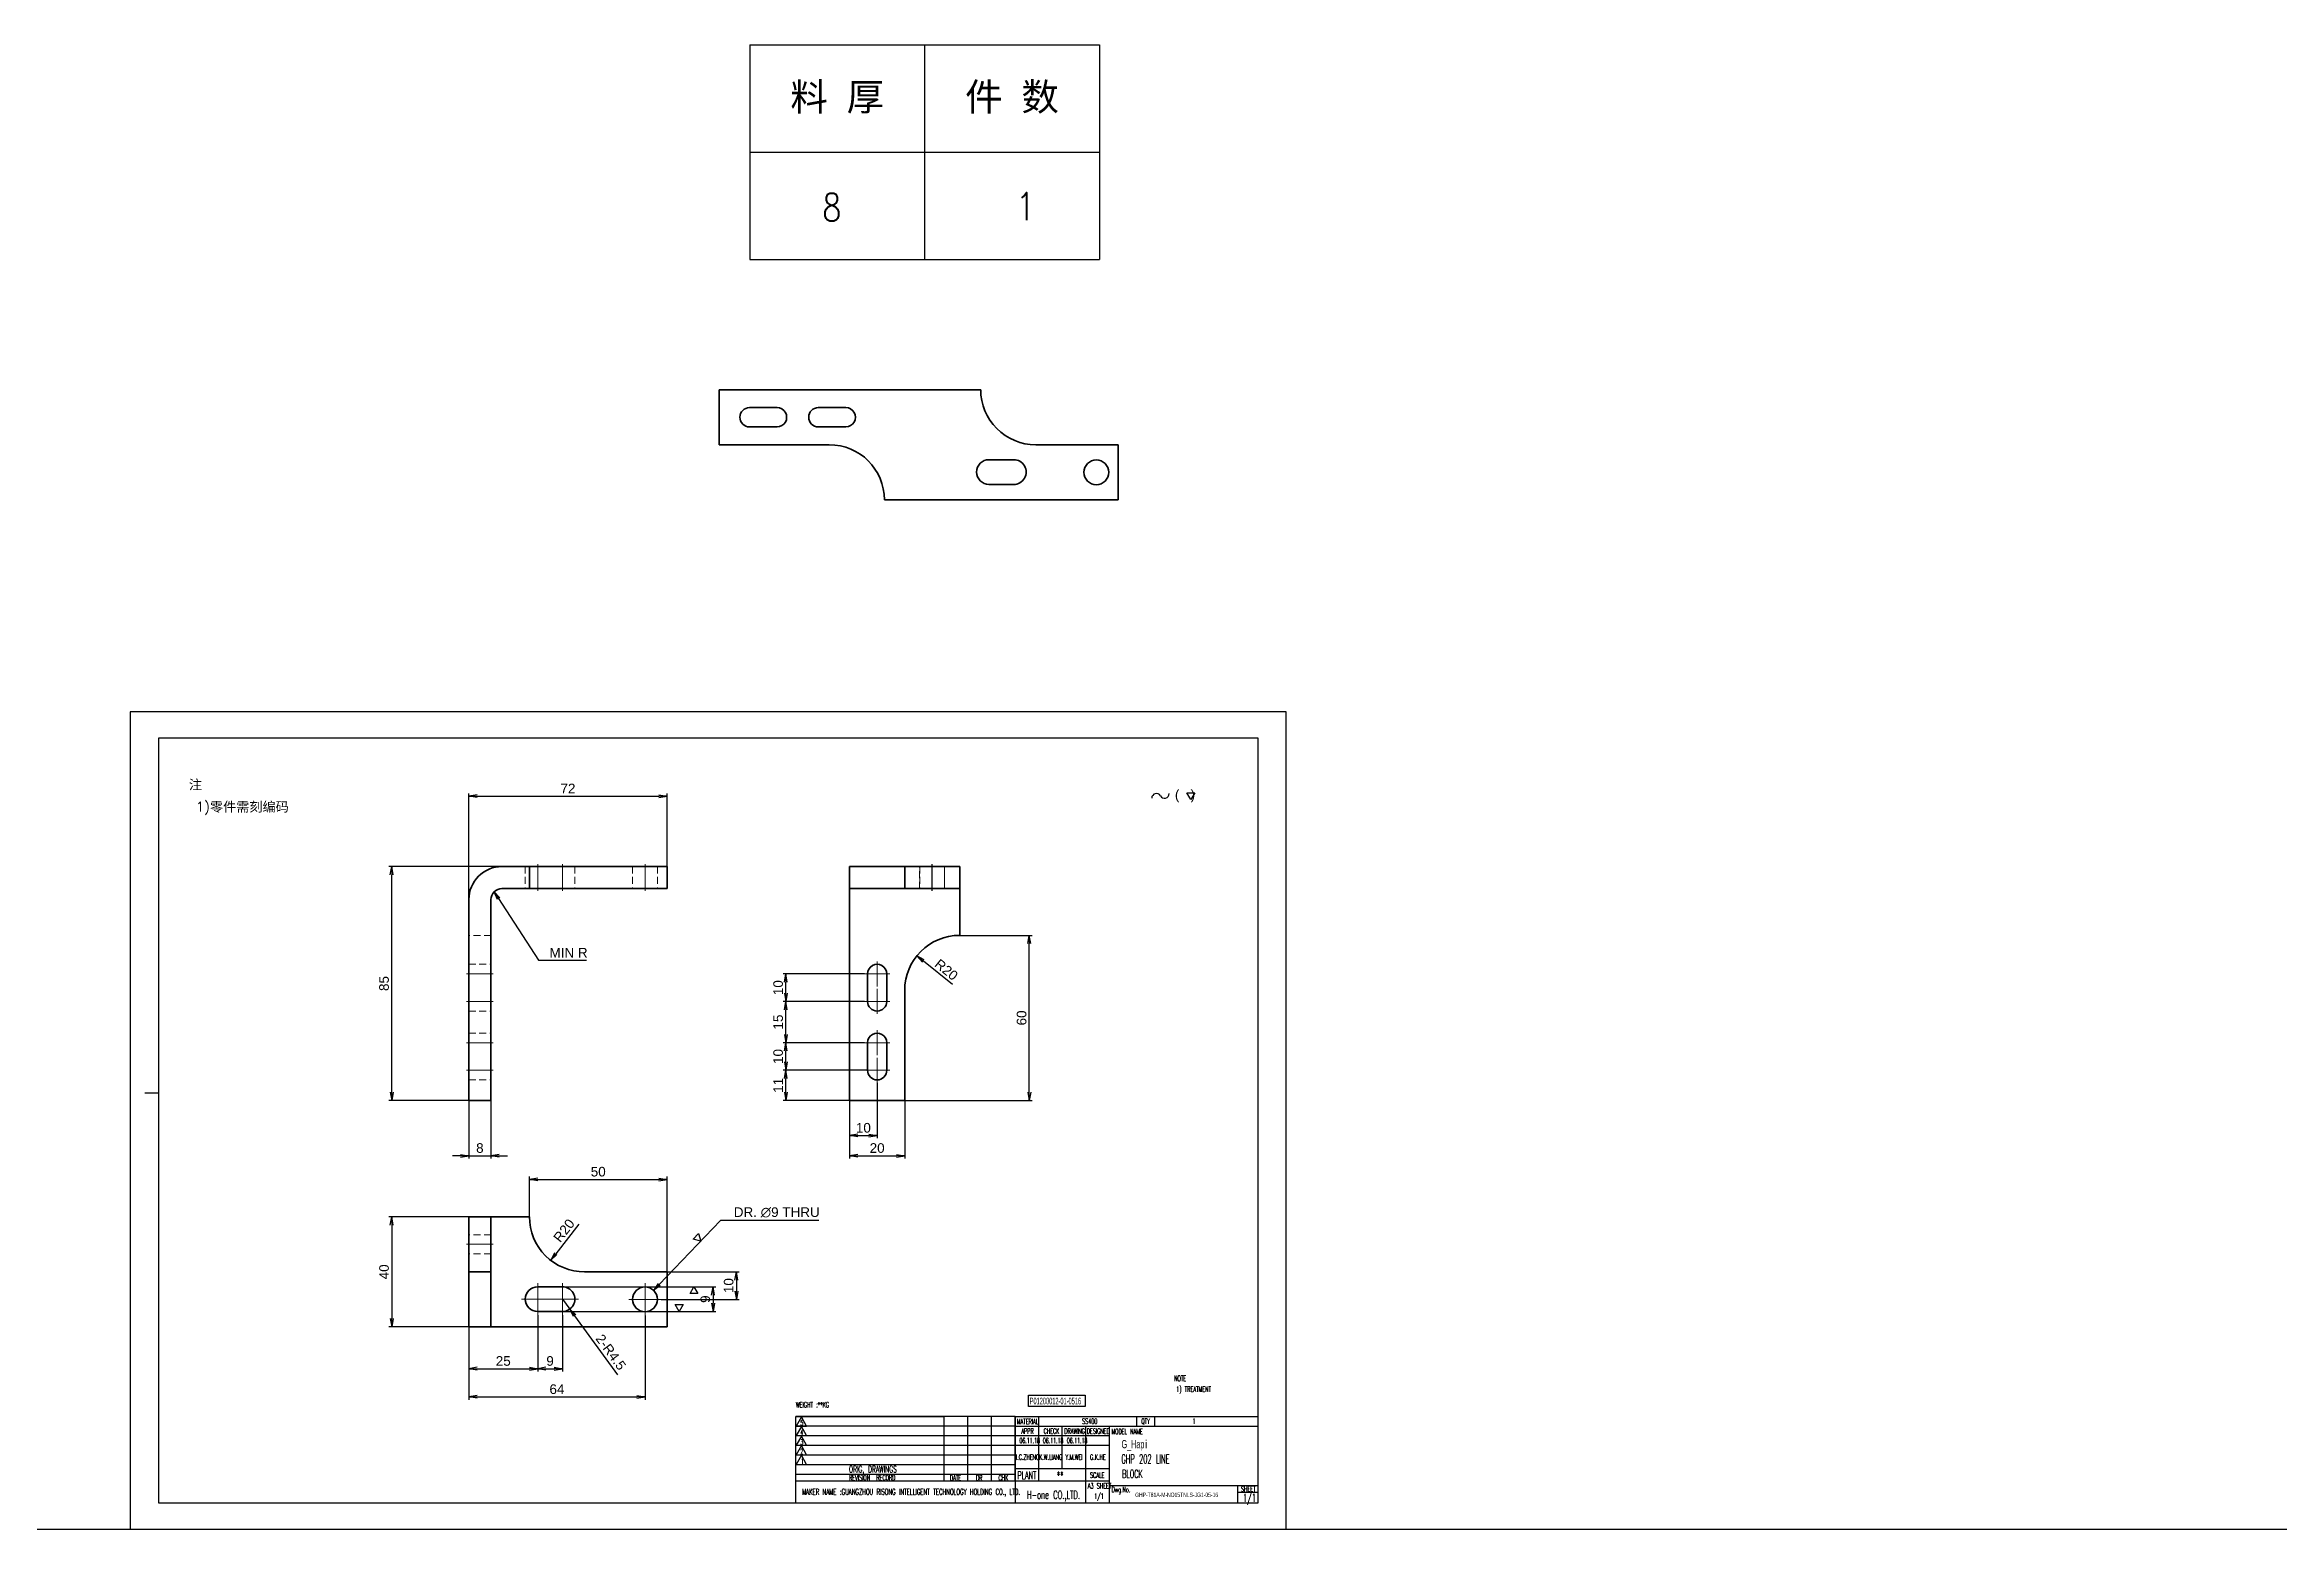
# Model space of a CAD drawing. Header units: millimetres. Extents: x 1842 to 16330, y -758 to 3963.
# Drawn here: x 6111 to 6923, y -758 to -219 of the extents above; entities that cross this region are included whole.
import ezdxf
from ezdxf.enums import TextEntityAlignment as Align

# ---------------------------------------------------------------- set-up
doc = ezdxf.new("R2010")
doc.units = ezdxf.units.MM
doc.linetypes.add('CENTER-HOKUTO', pattern=[23, 20, -1, 1, -1])
doc.linetypes.add('HIDDEN-HOKUTO', pattern=[3.8, 2.5, -1.3])
doc.layers.add('AM_7', color=2, linetype='CENTER-HOKUTO', lineweight=30)
doc.layers.add('AM_HID', color=1, linetype='HIDDEN-HOKUTO', lineweight=25)
doc.layers.add('title_frame', color=7, linetype='Continuous')
doc.layers.add('word_dim', color=253, linetype='Continuous')
doc.styles.add('DIM', font='romans.shx', dxfattribs={"width": 0.8, "bigfont": 'bigfont.shx'})
doc.styles.add('MX_NOTE_STANDARD', font='txt.shx', dxfattribs={"bigfont": 'bigfont.shx'})
doc.styles.get("Standard").update_dxf_attribs({"font": 'arial.ttf'})
doc.dimstyles.new('RS1-1', dxfattribs={"dimtxt": 3.5, "dimasz": 3, "dimexe": 1, "dimexo": 0, "dimgap": 1, "dimtad": 3, "dimdsep": 46, "dimtxsty": 'Standard', "dimblk1": 'OPEN', "dimblk2": 'OPEN', "dimsah": 1, "dimcen": 0, "dimclrd": 256, "dimclre": 256, "dimclrt": 3, "dimazin": 2, "dimtfac": 1, "dimtmove": 0, "dimatfit": 3, "dimldrblk": 'OPEN', "dimfxl": 0, "dimtolj": 1, "dimtzin": 0, "dimarcsym": 0})

# ---------------------------------------------------------------- blocks, each defined once
blk = doc.blocks.new('A$C404331B6')
at = {"layer": 'title_frame'}
for p, q in [((0, -31.5), (0, 0)), ((0, 0), (53.9, 0)), ((79.62, 0), (0, 0)), ((53.9, -23.5), (53.9, 0)), ((62.48, -23.5), (62.48, 0)), ((62.48, -23.5), (62.48, 0)), ((71.05, -23.5), (71.05, 0)), ((71.05, -23.5), (71.05, 0)), ((79.62, 0), (79.62, -31.5)), ((79.62, 0), (167.83, 0)), ((88.2, -23.5), (88.2, 0)), ((123.73, 0), (123.73, -3.5)), ((130.3, 0), (130.3, -3.5)), ((53.9, -3.5), (0, -3.5)), ((79.62, -3.5), (0, -3.5)), ((53.9, -7), (0, -7)), ((79.62, -7), (0, -7)), ((1.98, -0.12), (0.1, -3.45)), ((0.1, -3.45), (3.86, -3.45)), ((1.98, -3.6), (0.1, -6.92)), ((0.1, -6.92), (3.86, -6.92)), ((1.98, -7.13), (0.1, -10.45)), ((3.86, -3.45), (1.98, -0.12)), ((3.86, -6.92), (1.98, -3.6)), ((3.86, -10.45), (1.98, -7.13)), ((79.62, -3.5), (167.83, -3.5)), ((113.92, -7), (79.62, -7)), ((96.78, -18.9), (96.78, -3.5)), ((105.35, -31.5), (105.35, -3.5)), ((113.92, -31.5), (113.92, -3.5)), ((53.9, -10.5), (0, -10.5)), ((79.62, -10.5), (0, -10.5)), ((53.9, -14), (0, -14)), ((79.62, -14), (0, -14)), ((0.1, -10.45), (3.86, -10.45)), ((1.98, -10.54), (0.1, -13.87)), ((0.1, -13.87), (3.86, -13.87)), ((1.98, -14.07), (0.1, -17.4)), ((3.86, -13.87), (1.98, -10.54)), ((3.86, -17.4), (1.98, -14.07)), ((113.92, -10.5), (79.62, -10.5)), ((53.9, -17.5), (0, -17.5)), ((79.62, -17.5), (0, -17.5)), ((53.9, -21), (0, -21)), ((79.62, -21), (0, -21)), ((79.62, -23.5), (0, -23.5)), ((0.1, -17.4), (3.86, -17.4)), ((79.62, -18.9), (113.92, -18.9)), ((113.92, -23.5), (79.62, -23.5)), ((167.83, -31.5), (0, -31.5)), ((113.92, -25), (167.83, -25)), ((160.48, -25), (160.48, -31.5)), ((160.48, -27.5), (167.83, -27.5))]:
    blk.add_line(p, q, dxfattribs=at)
at = {"layer": 'title_frame', "color": 3, "style": 'MX_NOTE_STANDARD', "width": 0.5341}
for s, height, p in [('5', 1.92, (1.59, -3.22)), ('4', 1.92, (1.59, -6.7)), ('MATERIAL', 1.973, (80.3, -2.79)), ('APPR', 1.973, (81.89, -6.26)), ('CHECK', 1.973, (89.99, -6.26)), ('DRAWING', 1.973, (97.51, -6.26)), ('DESIGNED', 1.973, (105.7, -6.26)), ('MODEL NAME', 1.973, (114.63, -6.41)), ('QTY', 1.973, (125.5, -2.7)), ('3', 1.92, (1.59, -10.23)), ('2', 1.92, (1.59, -13.64)), ('1', 1.92, (1.78, -17.17)), ('ORIG, DRAWINGS', 2.4112, (19.27, -20.34)), ('REVISION  RECORD', 1.9728, (19.32, -23.18)), ('DATE', 1.973, (55.94, -23.26)), ('DR', 1.973, (65.43, -23.27)), ('CHK', 1.973, (73.61, -23.23)), ('PLANT', 2.74, (80.46, -22.73)), ('SCALE', 1.973, (106.88, -22.28)), ('MAKER NAME :GUANGZHOU RISONG INTELLIGENT TECHNOLOGY HOLDING CO., LTD.', 2.16, (2.22, -28.43)), ('Dwg.No.', 1.973, (114.71, -27.52)), ('SHEET', 1.973, (161.71, -27.29))]:
    blk.add_text(s, height=height, dxfattribs=at).set_placement(p)
blk = doc.blocks.new('shiage0')
at = {"layer": 'word_dim', "color": 3, "linetype": 'Continuous'}
for centre, start, end in [((1.69, 0), 30, 180), ((4.61, 1.69), 210, 0)]:
    blk.add_arc(centre, 1.69, start, end, dxfattribs=at)
blk = doc.blocks.new('12')
at = {"layer": 'title_frame', "color": 3, "linetype": 'Continuous'}
blk.add_lwpolyline([(20.46, 3.03), (19.01, 5.53), (21.9, 5.53)], close=True, dxfattribs=at)
blk.add_blockref('shiage0', (6.23, 3.56), dxfattribs=at)
blk.add_text('(   )', height=3.5, dxfattribs=at).set_placement((14.64, 3.08))
blk = doc.blocks.new('_Open')
at = {"color": 0, "lineweight": -2}
for p, q in [((-1, 0.17), (0, 0)), ((-1, -0.17), (0, 0)), ((0, 0), (-1, 0))]:
    blk.add_line(p, q, dxfattribs=at)
blk = doc.blocks.new('*D1048')
at = {"layer": 'DEFPOINTS', "color": 0, "linetype": 'Continuous', "ltscale": 2, "transparency": 16777216}
for p in [(6265.17, -602.49), (6273.17, -602.49), (6273.17, -622.55)]:
    blk.add_point(p, dxfattribs=at)
at = {"layer": 'word_dim', "linetype": 'Continuous', "lineweight": -2, "ltscale": 2, "transparency": 16777216}
for p, q in [((6265.17, -602.49), (6265.17, -623.55)), ((6273.17, -602.49), (6273.17, -623.55)), ((6262.17, -622.55), (6259.17, -622.55)), ((6265.17, -622.55), (6273.17, -622.55)), ((6276.17, -622.55), (6279.17, -622.55))]:
    blk.add_line(p, q, dxfattribs=at)
at = {"layer": 'word_dim', "linetype": 'Continuous', "lineweight": -2, "ltscale": 2, "transparency": 16777216, "xscale": 3, "yscale": 3, "zscale": 3}
blk.add_blockref('_Open', (6265.17, -622.55), dxfattribs=at)
at = {"layer": 'word_dim', "linetype": 'Continuous', "lineweight": -2, "ltscale": 2, "transparency": 16777216, "xscale": 3, "yscale": 3, "zscale": 3, "rotation": 180}
blk.add_blockref('_Open', (6273.17, -622.55), dxfattribs=at)
at = {"layer": 'word_dim', "color": 3, "linetype": 'Continuous', "ltscale": 2, "transparency": 16777216, "insert": (6269.17, -619.77), "char_height": 3.5, "attachment_point": 5}
blk.add_mtext('\\A1;8', dxfattribs=at)
blk = doc.blocks.new('*D1049')
at = {"layer": 'DEFPOINTS', "color": 0, "linetype": 'Continuous', "ltscale": 2, "transparency": 16777216}
for p in [(6237.14, -517.49), (6282.17, -517.49), (6265.17, -602.49)]:
    blk.add_point(p, dxfattribs=at)
at = {"layer": 'word_dim', "linetype": 'Continuous', "lineweight": -2, "ltscale": 2, "transparency": 16777216}
for p, q in [((6282.17, -517.49), (6236.14, -517.49)), ((6237.14, -599.49), (6237.14, -520.49)), ((6265.17, -602.49), (6236.14, -602.49))]:
    blk.add_line(p, q, dxfattribs=at)
at = {"layer": 'word_dim', "linetype": 'Continuous', "lineweight": -2, "ltscale": 2, "transparency": 16777216, "xscale": 3, "yscale": 3, "zscale": 3}
for p, rotation in [((6237.14, -517.49), 90), ((6237.14, -602.49), 270)]:
    blk.add_blockref('_Open', p, dxfattribs=dict(at, rotation=rotation))
at = {"layer": 'word_dim', "color": 3, "linetype": 'Continuous', "ltscale": 2, "transparency": 16777216, "insert": (6234.36, -559.99), "char_height": 3.5, "attachment_point": 5, "rotation": 90}
blk.add_mtext('\\A1;85', dxfattribs=at)
blk = doc.blocks.new('*D1050')
at = {"layer": 'DEFPOINTS', "color": 0, "linetype": 'Continuous', "ltscale": 2, "transparency": 16777216}
for p in [(6337.17, -491.9), (6337.17, -521.49), (6265.17, -529.49)]:
    blk.add_point(p, dxfattribs=at)
at = {"layer": 'word_dim', "linetype": 'Continuous', "lineweight": -2, "ltscale": 2, "transparency": 16777216}
for p, q in [((6265.17, -529.49), (6265.17, -490.9)), ((6268.17, -491.9), (6334.17, -491.9)), ((6337.17, -521.49), (6337.17, -490.9))]:
    blk.add_line(p, q, dxfattribs=at)
at = {"layer": 'word_dim', "linetype": 'Continuous', "lineweight": -2, "ltscale": 2, "transparency": 16777216, "xscale": 3, "yscale": 3, "zscale": 3, "rotation": 180}
blk.add_blockref('_Open', (6265.17, -491.9), dxfattribs=at)
at = {"layer": 'word_dim', "linetype": 'Continuous', "lineweight": -2, "ltscale": 2, "transparency": 16777216, "xscale": 3, "yscale": 3, "zscale": 3}
blk.add_blockref('_Open', (6337.17, -491.9), dxfattribs=at)
at = {"layer": 'word_dim', "color": 3, "linetype": 'Continuous', "ltscale": 2, "transparency": 16777216, "insert": (6301.17, -489.14), "char_height": 3.5, "attachment_point": 5}
blk.add_mtext('\\A1;72', dxfattribs=at)
blk = doc.blocks.new('*D1051')
at = {"layer": 'DEFPOINTS', "color": 0, "linetype": 'Continuous', "ltscale": 2, "transparency": 16777216}
for p in [(6403.51, -602.49), (6423.51, -602.49), (6423.51, -622.55)]:
    blk.add_point(p, dxfattribs=at)
at = {"layer": 'word_dim', "linetype": 'Continuous', "lineweight": -2, "ltscale": 2, "transparency": 16777216}
for p, q in [((6403.51, -602.49), (6403.51, -623.55)), ((6423.51, -602.49), (6423.51, -623.55)), ((6406.51, -622.55), (6420.51, -622.55))]:
    blk.add_line(p, q, dxfattribs=at)
at = {"layer": 'word_dim', "linetype": 'Continuous', "lineweight": -2, "ltscale": 2, "transparency": 16777216, "xscale": 3, "yscale": 3, "zscale": 3, "rotation": 180}
blk.add_blockref('_Open', (6403.51, -622.55), dxfattribs=at)
at = {"layer": 'word_dim', "linetype": 'Continuous', "lineweight": -2, "ltscale": 2, "transparency": 16777216, "xscale": 3, "yscale": 3, "zscale": 3}
blk.add_blockref('_Open', (6423.51, -622.55), dxfattribs=at)
at = {"layer": 'word_dim', "color": 3, "linetype": 'Continuous', "ltscale": 2, "transparency": 16777216, "insert": (6413.51, -619.77), "char_height": 3.5, "attachment_point": 5}
blk.add_mtext('\\A1;20', dxfattribs=at)
blk = doc.blocks.new('*D1052')
at = {"layer": 'DEFPOINTS', "color": 0, "linetype": 'Continuous', "ltscale": 2, "transparency": 16777216}
for p in [(6443.51, -542.49), (6468.78, -542.49), (6423.51, -602.49)]:
    blk.add_point(p, dxfattribs=at)
at = {"layer": 'word_dim', "linetype": 'Continuous', "lineweight": -2, "ltscale": 2, "transparency": 16777216}
for p, q in [((6443.51, -542.49), (6469.78, -542.49)), ((6468.78, -599.49), (6468.78, -545.49)), ((6423.51, -602.49), (6469.78, -602.49))]:
    blk.add_line(p, q, dxfattribs=at)
at = {"layer": 'word_dim', "linetype": 'Continuous', "lineweight": -2, "ltscale": 2, "transparency": 16777216, "xscale": 3, "yscale": 3, "zscale": 3}
for p, rotation in [((6468.78, -542.49), 90), ((6468.78, -602.49), 270)]:
    blk.add_blockref('_Open', p, dxfattribs=dict(at, rotation=rotation))
at = {"layer": 'word_dim', "color": 3, "linetype": 'Continuous', "ltscale": 2, "transparency": 16777216, "insert": (6466, -572.49), "char_height": 3.5, "attachment_point": 5, "rotation": 90}
blk.add_mtext('\\A1;60', dxfattribs=at)
blk = doc.blocks.new('*D1053')
at = {"layer": 'DEFPOINTS', "color": 0, "linetype": 'Continuous', "ltscale": 2, "transparency": 16777216}
for p in [(6380.33, -591.49), (6410.01, -591.49), (6403.51, -602.49)]:
    blk.add_point(p, dxfattribs=at)
at = {"layer": 'word_dim', "linetype": 'Continuous', "lineweight": -2, "ltscale": 2, "transparency": 16777216}
for p, q in [((6410.01, -591.49), (6379.33, -591.49)), ((6380.33, -599.49), (6380.33, -594.49)), ((6403.51, -602.49), (6379.33, -602.49))]:
    blk.add_line(p, q, dxfattribs=at)
at = {"layer": 'word_dim', "linetype": 'Continuous', "lineweight": -2, "ltscale": 2, "transparency": 16777216, "xscale": 3, "yscale": 3, "zscale": 3}
for p, rotation in [((6380.33, -591.49), 90), ((6380.33, -602.49), 270)]:
    blk.add_blockref('_Open', p, dxfattribs=dict(at, rotation=rotation))
at = {"layer": 'word_dim', "color": 3, "linetype": 'Continuous', "ltscale": 2, "transparency": 16777216, "insert": (6377.57, -596.99), "char_height": 3.5, "attachment_point": 5, "rotation": 90}
blk.add_mtext('\\A1;11', dxfattribs=at)
blk = doc.blocks.new('*D1054')
at = {"layer": 'DEFPOINTS', "color": 0, "linetype": 'Continuous', "ltscale": 2, "transparency": 16777216}
for p in [(6380.33, -581.49), (6408.96, -581.49), (6408.96, -591.49)]:
    blk.add_point(p, dxfattribs=at)
at = {"layer": 'word_dim', "linetype": 'Continuous', "lineweight": -2, "ltscale": 2, "transparency": 16777216}
for p, q in [((6408.96, -581.49), (6379.33, -581.49)), ((6380.33, -588.49), (6380.33, -584.49)), ((6408.96, -591.49), (6379.33, -591.49))]:
    blk.add_line(p, q, dxfattribs=at)
at = {"layer": 'word_dim', "linetype": 'Continuous', "lineweight": -2, "ltscale": 2, "transparency": 16777216, "xscale": 3, "yscale": 3, "zscale": 3}
for p, rotation in [((6380.33, -581.49), 90), ((6380.33, -591.49), 270)]:
    blk.add_blockref('_Open', p, dxfattribs=dict(at, rotation=rotation))
at = {"layer": 'word_dim', "color": 3, "linetype": 'Continuous', "ltscale": 2, "transparency": 16777216, "insert": (6377.54, -586.49), "char_height": 3.5, "attachment_point": 5, "rotation": 90}
blk.add_mtext('\\A1;10', dxfattribs=at)
blk = doc.blocks.new('*D1055')
at = {"layer": 'DEFPOINTS', "color": 0, "linetype": 'Continuous', "ltscale": 2, "transparency": 16777216}
for p in [(6380.33, -566.49), (6408.96, -566.49), (6408.96, -581.49)]:
    blk.add_point(p, dxfattribs=at)
at = {"layer": 'word_dim', "linetype": 'Continuous', "lineweight": -2, "ltscale": 2, "transparency": 16777216}
for p, q in [((6408.96, -566.49), (6379.33, -566.49)), ((6380.33, -578.49), (6380.33, -569.49)), ((6408.96, -581.49), (6379.33, -581.49))]:
    blk.add_line(p, q, dxfattribs=at)
at = {"layer": 'word_dim', "linetype": 'Continuous', "lineweight": -2, "ltscale": 2, "transparency": 16777216, "xscale": 3, "yscale": 3, "zscale": 3}
for p, rotation in [((6380.33, -566.49), 90), ((6380.33, -581.49), 270)]:
    blk.add_blockref('_Open', p, dxfattribs=dict(at, rotation=rotation))
at = {"layer": 'word_dim', "color": 3, "linetype": 'Continuous', "ltscale": 2, "transparency": 16777216, "insert": (6377.54, -573.99), "char_height": 3.5, "attachment_point": 5, "rotation": 90}
blk.add_mtext('\\A1;15', dxfattribs=at)
blk = doc.blocks.new('*D1056')
at = {"layer": 'DEFPOINTS', "color": 0, "linetype": 'Continuous', "ltscale": 2, "transparency": 16777216}
for p in [(6380.33, -556.49), (6408.96, -556.49), (6408.96, -566.49)]:
    blk.add_point(p, dxfattribs=at)
at = {"layer": 'word_dim', "linetype": 'Continuous', "lineweight": -2, "ltscale": 2, "transparency": 16777216}
for p, q in [((6408.96, -556.49), (6379.33, -556.49)), ((6380.33, -563.49), (6380.33, -559.49)), ((6408.96, -566.49), (6379.33, -566.49))]:
    blk.add_line(p, q, dxfattribs=at)
at = {"layer": 'word_dim', "linetype": 'Continuous', "lineweight": -2, "ltscale": 2, "transparency": 16777216, "xscale": 3, "yscale": 3, "zscale": 3}
for p, rotation in [((6380.33, -556.49), 90), ((6380.33, -566.49), 270)]:
    blk.add_blockref('_Open', p, dxfattribs=dict(at, rotation=rotation))
at = {"layer": 'word_dim', "color": 3, "linetype": 'Continuous', "ltscale": 2, "transparency": 16777216, "insert": (6377.54, -561.49), "char_height": 3.5, "attachment_point": 5, "rotation": 90}
blk.add_mtext('\\A1;10', dxfattribs=at)
blk = doc.blocks.new('*D1057')
at = {"layer": 'DEFPOINTS', "color": 0, "linetype": 'Continuous', "ltscale": 2, "transparency": 16777216}
for p in [(6413.51, -596.04), (6403.51, -602.49), (6413.51, -615.2)]:
    blk.add_point(p, dxfattribs=at)
at = {"layer": 'word_dim', "linetype": 'Continuous', "lineweight": -2, "ltscale": 2, "transparency": 16777216}
for p, q in [((6413.51, -596.04), (6413.51, -616.2)), ((6403.51, -602.49), (6403.51, -616.2)), ((6406.51, -615.2), (6410.51, -615.2))]:
    blk.add_line(p, q, dxfattribs=at)
at = {"layer": 'word_dim', "linetype": 'Continuous', "lineweight": -2, "ltscale": 2, "transparency": 16777216, "xscale": 3, "yscale": 3, "zscale": 3, "rotation": 180}
blk.add_blockref('_Open', (6403.51, -615.2), dxfattribs=at)
at = {"layer": 'word_dim', "linetype": 'Continuous', "lineweight": -2, "ltscale": 2, "transparency": 16777216, "xscale": 3, "yscale": 3, "zscale": 3}
blk.add_blockref('_Open', (6413.51, -615.2), dxfattribs=at)
at = {"layer": 'word_dim', "color": 3, "linetype": 'Continuous', "ltscale": 2, "transparency": 16777216, "insert": (6408.51, -612.42), "char_height": 3.5, "attachment_point": 5}
blk.add_mtext('\\A1;10', dxfattribs=at)
blk = doc.blocks.new('*D1058')
at = {"layer": 'DEFPOINTS', "color": 0, "linetype": 'Continuous', "ltscale": 2, "transparency": 16777216}
for p in [(6427.95, -549.92), (6443.51, -562.49)]:
    blk.add_point(p, dxfattribs=at)
at = {"layer": 'word_dim', "linetype": 'Continuous', "lineweight": -2, "ltscale": 2, "transparency": 16777216}
blk.add_line((6440.93, -560.4), (6430.29, -551.81), dxfattribs=at)
at = {"layer": 'word_dim', "linetype": 'Continuous', "lineweight": -2, "ltscale": 2, "transparency": 16777216, "xscale": 3, "yscale": 3, "zscale": 3, "rotation": 141.0708588884382}
blk.add_blockref('_Open', (6427.95, -549.92), dxfattribs=at)
at = {"layer": 'word_dim', "color": 3, "linetype": 'Continuous', "ltscale": 2, "transparency": 16777216, "insert": (6438.65, -554.98), "char_height": 3.5, "attachment_point": 5, "rotation": 321.07086}
blk.add_mtext('\\A1;R20', dxfattribs=at)
blk = doc.blocks.new('*D1059')
at = {"layer": 'DEFPOINTS', "color": 0, "linetype": 'Continuous', "ltscale": 2, "transparency": 16777216}
for p in [(6265.17, -644.73), (6237.14, -684.73), (6265.17, -684.73)]:
    blk.add_point(p, dxfattribs=at)
at = {"layer": 'word_dim', "linetype": 'Continuous', "lineweight": -2, "ltscale": 2, "transparency": 16777216}
for p, q in [((6265.17, -644.73), (6236.14, -644.73)), ((6237.14, -647.73), (6237.14, -681.73)), ((6265.17, -684.73), (6236.14, -684.73))]:
    blk.add_line(p, q, dxfattribs=at)
at = {"layer": 'word_dim', "linetype": 'Continuous', "lineweight": -2, "ltscale": 2, "transparency": 16777216, "xscale": 3, "yscale": 3, "zscale": 3}
for p, rotation in [((6237.14, -644.73), 90), ((6237.14, -684.73), 270)]:
    blk.add_blockref('_Open', p, dxfattribs=dict(at, rotation=rotation))
at = {"layer": 'word_dim', "color": 3, "linetype": 'Continuous', "ltscale": 2, "transparency": 16777216, "insert": (6234.36, -664.73), "char_height": 3.5, "attachment_point": 5, "rotation": 90}
blk.add_mtext('\\A1;40', dxfattribs=at)
blk = doc.blocks.new('*D1060')
at = {"layer": 'DEFPOINTS', "color": 0, "linetype": 'Continuous', "ltscale": 2, "transparency": 16777216}
for p in [(6337.17, -631.15), (6287.17, -644.73), (6337.17, -664.73)]:
    blk.add_point(p, dxfattribs=at)
at = {"layer": 'word_dim', "linetype": 'Continuous', "lineweight": -2, "ltscale": 2, "transparency": 16777216}
for p, q in [((6287.17, -644.73), (6287.17, -630.15)), ((6290.17, -631.15), (6334.17, -631.15)), ((6337.17, -664.73), (6337.17, -630.15))]:
    blk.add_line(p, q, dxfattribs=at)
at = {"layer": 'word_dim', "linetype": 'Continuous', "lineweight": -2, "ltscale": 2, "transparency": 16777216, "xscale": 3, "yscale": 3, "zscale": 3, "rotation": 180}
blk.add_blockref('_Open', (6287.17, -631.15), dxfattribs=at)
at = {"layer": 'word_dim', "linetype": 'Continuous', "lineweight": -2, "ltscale": 2, "transparency": 16777216, "xscale": 3, "yscale": 3, "zscale": 3}
blk.add_blockref('_Open', (6337.17, -631.15), dxfattribs=at)
at = {"layer": 'word_dim', "color": 3, "linetype": 'Continuous', "ltscale": 2, "transparency": 16777216, "insert": (6312.17, -628.36), "char_height": 3.5, "attachment_point": 5}
blk.add_mtext('\\A1;50', dxfattribs=at)
blk = doc.blocks.new('*D1061')
at = {"layer": 'DEFPOINTS', "color": 0, "linetype": 'Continuous', "ltscale": 2, "transparency": 16777216}
for p in [(6307.17, -644.73), (6294.89, -660.51)]:
    blk.add_point(p, dxfattribs=at)
at = {"layer": 'word_dim', "linetype": 'Continuous', "lineweight": -2, "ltscale": 2, "transparency": 16777216}
blk.add_line((6305.13, -647.35), (6296.73, -658.15), dxfattribs=at)
at = {"layer": 'word_dim', "linetype": 'Continuous', "lineweight": -2, "ltscale": 2, "transparency": 16777216, "xscale": 3, "yscale": 3, "zscale": 3, "rotation": 232.109687866815}
blk.add_blockref('_Open', (6294.89, -660.51), dxfattribs=at)
at = {"layer": 'word_dim', "color": 3, "linetype": 'Continuous', "ltscale": 2, "transparency": 16777216, "insert": (6299.75, -649.73), "char_height": 3.5, "attachment_point": 5, "rotation": 52.10969}
blk.add_mtext('\\A1;R20', dxfattribs=at)
blk = doc.blocks.new('*D1062')
at = {"layer": 'DEFPOINTS', "color": 0, "linetype": 'Continuous', "ltscale": 2, "transparency": 16777216}
for p in [(6337.17, -664.73), (6335.02, -674.73), (6362.36, -674.73)]:
    blk.add_point(p, dxfattribs=at)
at = {"layer": 'word_dim', "linetype": 'Continuous', "lineweight": -2, "ltscale": 2, "transparency": 16777216}
for p, q in [((6337.17, -664.73), (6363.36, -664.73)), ((6362.36, -667.73), (6362.36, -671.73)), ((6335.02, -674.73), (6363.36, -674.73))]:
    blk.add_line(p, q, dxfattribs=at)
at = {"layer": 'word_dim', "linetype": 'Continuous', "lineweight": -2, "ltscale": 2, "transparency": 16777216, "xscale": 3, "yscale": 3, "zscale": 3}
for p, rotation in [((6362.36, -664.73), 90), ((6362.36, -674.73), 270)]:
    blk.add_blockref('_Open', p, dxfattribs=dict(at, rotation=rotation))
at = {"layer": 'word_dim', "color": 3, "linetype": 'Continuous', "ltscale": 2, "transparency": 16777216, "insert": (6359.57, -669.73), "char_height": 3.5, "attachment_point": 5, "rotation": 90}
blk.add_mtext('\\A1;10', dxfattribs=at)
blk = doc.blocks.new('*D1063')
at = {"layer": 'DEFPOINTS', "color": 0, "linetype": 'Continuous', "ltscale": 2, "transparency": 16777216}
for p in [(6290.17, -680.5), (6265.17, -684.73), (6290.17, -699.91)]:
    blk.add_point(p, dxfattribs=at)
at = {"layer": 'word_dim', "linetype": 'Continuous', "lineweight": -2, "ltscale": 2, "transparency": 16777216}
for p, q in [((6290.17, -680.5), (6290.17, -700.91)), ((6265.17, -684.73), (6265.17, -700.91)), ((6268.17, -699.91), (6287.17, -699.91))]:
    blk.add_line(p, q, dxfattribs=at)
at = {"layer": 'word_dim', "linetype": 'Continuous', "lineweight": -2, "ltscale": 2, "transparency": 16777216, "xscale": 3, "yscale": 3, "zscale": 3, "rotation": 180}
blk.add_blockref('_Open', (6265.17, -699.91), dxfattribs=at)
at = {"layer": 'word_dim', "linetype": 'Continuous', "lineweight": -2, "ltscale": 2, "transparency": 16777216, "xscale": 3, "yscale": 3, "zscale": 3}
blk.add_blockref('_Open', (6290.17, -699.91), dxfattribs=at)
at = {"layer": 'word_dim', "color": 3, "linetype": 'Continuous', "ltscale": 2, "transparency": 16777216, "insert": (6277.67, -697.12), "char_height": 3.5, "attachment_point": 5}
blk.add_mtext('\\A1;25', dxfattribs=at)
blk = doc.blocks.new('*D1064')
at = {"layer": 'DEFPOINTS', "color": 0, "linetype": 'Continuous', "ltscale": 2, "transparency": 16777216}
for p in [(6290.17, -680.5), (6299.17, -680.5), (6299.17, -699.91)]:
    blk.add_point(p, dxfattribs=at)
at = {"layer": 'word_dim', "linetype": 'Continuous', "lineweight": -2, "ltscale": 2, "transparency": 16777216}
for p, q in [((6290.17, -680.5), (6290.17, -700.91)), ((6299.17, -680.5), (6299.17, -700.91)), ((6293.17, -699.91), (6296.17, -699.91))]:
    blk.add_line(p, q, dxfattribs=at)
at = {"layer": 'word_dim', "linetype": 'Continuous', "lineweight": -2, "ltscale": 2, "transparency": 16777216, "xscale": 3, "yscale": 3, "zscale": 3, "rotation": 180}
blk.add_blockref('_Open', (6290.17, -699.91), dxfattribs=at)
at = {"layer": 'word_dim', "linetype": 'Continuous', "lineweight": -2, "ltscale": 2, "transparency": 16777216, "xscale": 3, "yscale": 3, "zscale": 3}
blk.add_blockref('_Open', (6299.17, -699.91), dxfattribs=at)
at = {"layer": 'word_dim', "color": 3, "linetype": 'Continuous', "ltscale": 2, "transparency": 16777216, "insert": (6294.67, -697.12), "char_height": 3.5, "attachment_point": 5}
blk.add_mtext('\\A1;9', dxfattribs=at)
blk = doc.blocks.new('*D1065')
at = {"layer": 'DEFPOINTS', "color": 0, "linetype": 'Continuous', "ltscale": 2, "transparency": 16777216}
for p in [(6329.17, -680.58), (6265.17, -684.73), (6329.17, -710.16)]:
    blk.add_point(p, dxfattribs=at)
at = {"layer": 'word_dim', "linetype": 'Continuous', "lineweight": -2, "ltscale": 2, "transparency": 16777216}
for p, q in [((6329.17, -680.58), (6329.17, -711.16)), ((6265.17, -684.73), (6265.17, -711.16)), ((6268.17, -710.16), (6326.17, -710.16))]:
    blk.add_line(p, q, dxfattribs=at)
at = {"layer": 'word_dim', "linetype": 'Continuous', "lineweight": -2, "ltscale": 2, "transparency": 16777216, "xscale": 3, "yscale": 3, "zscale": 3, "rotation": 180}
blk.add_blockref('_Open', (6265.17, -710.16), dxfattribs=at)
at = {"layer": 'word_dim', "linetype": 'Continuous', "lineweight": -2, "ltscale": 2, "transparency": 16777216, "xscale": 3, "yscale": 3, "zscale": 3}
blk.add_blockref('_Open', (6329.17, -710.16), dxfattribs=at)
at = {"layer": 'word_dim', "color": 3, "linetype": 'Continuous', "ltscale": 2, "transparency": 16777216, "insert": (6297.17, -707.37), "char_height": 3.5, "attachment_point": 5}
blk.add_mtext('\\A1;64', dxfattribs=at)
blk = doc.blocks.new('*D1066')
at = {"layer": 'DEFPOINTS', "color": 0, "linetype": 'Continuous', "ltscale": 2, "transparency": 16777216}
for p in [(6332.28, -671.48), (6326.06, -677.98)]:
    blk.add_point(p, dxfattribs=at)
at = {"layer": 'word_dim', "linetype": 'Continuous', "lineweight": -2, "ltscale": 2, "transparency": 16777216}
for p, q in [((6356.6, -646.03), (6334.35, -669.31)), ((6392.27, -646.03), (6356.6, -646.03))]:
    blk.add_line(p, q, dxfattribs=at)
at = {"layer": 'word_dim', "linetype": 'Continuous', "lineweight": -2, "ltscale": 2, "transparency": 16777216, "xscale": 3, "yscale": 3, "zscale": 3, "rotation": 226.2945560065197}
blk.add_blockref('_Open', (6332.28, -671.48), dxfattribs=at)
at = {"layer": 'word_dim', "color": 3, "linetype": 'Continuous', "ltscale": 2, "transparency": 16777216, "insert": (6377.03, -643.15), "char_height": 3.5, "attachment_point": 5}
blk.add_mtext('\\A1;DR. ∅9 THRU', dxfattribs=at)
blk = doc.blocks.new('shiage1')
at = {"layer": 'word_dim', "color": 3, "linetype": 'Continuous'}
for p, q in [((0, 0), (-1.44, 2.5)), ((-1.44, 2.5), (1.44, 2.5)), ((1.44, 2.5), (0, 0))]:
    blk.add_line(p, q, dxfattribs=at)
blk = doc.blocks.new('*D1067')
at = {"layer": 'DEFPOINTS', "color": 0, "linetype": 'Continuous', "ltscale": 2, "transparency": 16777216}
for p in [(6299.17, -670.15), (6299.17, -679.15), (6353.87, -679.15)]:
    blk.add_point(p, dxfattribs=at)
at = {"layer": 'word_dim', "linetype": 'Continuous', "lineweight": -2, "ltscale": 2, "transparency": 16777216}
for p, q in [((6299.17, -670.15), (6354.87, -670.15)), ((6353.87, -673.15), (6353.87, -676.15)), ((6299.17, -679.15), (6354.87, -679.15))]:
    blk.add_line(p, q, dxfattribs=at)
at = {"layer": 'word_dim', "linetype": 'Continuous', "lineweight": -2, "ltscale": 2, "transparency": 16777216, "xscale": 3, "yscale": 3, "zscale": 3}
for p, rotation in [((6353.87, -670.15), 90), ((6353.87, -679.15), 270)]:
    blk.add_blockref('_Open', p, dxfattribs=dict(at, rotation=rotation))
at = {"layer": 'word_dim', "color": 3, "linetype": 'Continuous', "ltscale": 2, "transparency": 16777216, "insert": (6351.08, -674.65), "char_height": 3.5, "attachment_point": 5, "rotation": 90}
blk.add_mtext('\\A1;9', dxfattribs=at)
blk = doc.blocks.new('*D1068')
at = {"layer": 'DEFPOINTS', "color": 0, "linetype": 'Continuous', "ltscale": 2, "transparency": 16777216}
for p in [(6299.17, -674.65), (6301.83, -678.28)]:
    blk.add_point(p, dxfattribs=at)
at = {"layer": 'word_dim', "linetype": 'Continuous', "lineweight": -2, "ltscale": 2, "transparency": 16777216}
for p, q in [((6299.17, -674.65), (6301.83, -678.28)), ((6319.34, -702.14), (6303.61, -680.69))]:
    blk.add_line(p, q, dxfattribs=at)
at = {"layer": 'word_dim', "linetype": 'Continuous', "lineweight": -2, "ltscale": 2, "transparency": 16777216, "xscale": 3, "yscale": 3, "zscale": 3, "rotation": 126.2675375214608}
blk.add_blockref('_Open', (6301.83, -678.28), dxfattribs=at)
at = {"layer": 'word_dim', "color": 3, "linetype": 'Continuous', "ltscale": 2, "transparency": 16777216, "insert": (6316.76, -693.91), "char_height": 3.5, "attachment_point": 5, "rotation": 306.26754}
blk.add_mtext('\\A1;2-R4.5', dxfattribs=at)
blk = doc.blocks.new('*T250')
at = {"color": 0, "linetype": 'ByBlock', "lineweight": -2, "transparency": 16777216}
for p, q in [((0, 0), (127, 0)), ((0, 0), (0, -78)), ((63.5, 0), (63.5, -78)), ((127, 0), (127, -78)), ((0, -39), (127, -39)), ((0, -78), (127, -78))]:
    blk.add_line(p, q, dxfattribs=at)
at = {"color": 0, "transparency": 16777216, "char_height": 10, "width": 60.5, "attachment_point": 5}
for s, insert in [('{\\fSimSun|b0|i0|c134|p2;料 厚}', (31.75, -19.5)), ('{\\fSimSun|b0|i0|c134|p2;件 数}', (95.25, -19.5))]:
    blk.add_mtext(s, dxfattribs=dict(at, insert=insert))
blk = doc.blocks.new('拆图参数')
blk.add_blockref('*T250', (-63.5, 78))
at = {"style": 'DIM', "width": 0.8}
blk.add_attdef('6', text='', height=10, dxfattribs=at).set_placement((-37.13, 18.91), align=Align.MIDDLE_LEFT)
blk.add_attdef('1', text='', height=10, dxfattribs=at).set_placement((36.65, 19.27), align=Align.MIDDLE_CENTER)

msp = doc.modelspace()

# ---------------------------------------------------------------- linework, layer by layer
at = {"color": 7, "lineweight": 35, "ltscale": 0.25}
for p, q in [((6451.131, -344.27), (6356.131, -344.27)), ((6367.131, -350.77), (6377.131, -350.77)), ((6392.131, -350.77), (6402.131, -350.77)), ((6377.131, -357.77), (6367.131, -357.77)), ((6402.131, -357.77), (6392.131, -357.77)), ((6277.17, -517.489), (6287.17, -517.489)), ((6287.17, -525.489), (6277.17, -525.489)), ((6410.013, -566.489), (6410.013, -556.489)), ((6417.013, -556.489), (6417.013, -566.489)), ((6410.013, -591.489), (6410.013, -581.489)), ((6417.013, -581.489), (6417.013, -591.489)), ((6287.17, -644.729), (6277.17, -644.729))]:
    msp.add_line(p, q, dxfattribs=at)
at = {"color": 7, "lineweight": 35}
for p, q in [((6356.131, -344.27), (6356.131, -364.27)), ((6356.131, -364.27), (6396.131, -364.27)), ((6471.131, -364.27), (6501.131, -364.27)), ((6501.131, -384.27), (6501.131, -364.27)), ((6307.17, -517.489), (6287.17, -517.489)), ((6337.17, -517.489), (6307.17, -517.489)), ((6423.513, -517.489), (6403.513, -517.489)), ((6423.513, -517.489), (6443.513, -517.489)), ((6287.17, -525.489), (6307.17, -525.489)), ((6307.17, -525.489), (6337.17, -525.489)), ((6403.513, -525.489), (6423.513, -525.489)), ((6443.513, -525.489), (6423.513, -525.489)), ((6265.17, -602.489), (6265.17, -529.489)), ((6273.17, -529.489), (6273.17, -602.489)), ((6403.513, -529.489), (6403.513, -602.489)), ((6423.513, -602.489), (6423.513, -562.489)), ((6403.513, -602.489), (6423.513, -602.489)), ((6265.17, -644.729), (6265.17, -664.729)), ((6273.17, -644.729), (6273.17, -664.729)), ((6265.17, -664.729), (6265.17, -684.729)), ((6273.17, -684.729), (6273.17, -664.729)), ((6307.17, -664.729), (6337.17, -664.729)), ((6337.17, -684.729), (6337.17, -664.729)), ((6277.17, -684.729), (6337.17, -684.729))]:
    msp.add_line(p, q, dxfattribs=at)
at = {"color": 7, "lineweight": 35, "ltscale": 0.225}
for p, q in [((6454.131, -369.688), (6463.131, -369.688)), ((6463.131, -378.688), (6454.131, -378.688)), ((6290.17, -670.148), (6299.17, -670.148)), ((6299.17, -679.148), (6290.17, -679.148))]:
    msp.add_line(p, q, dxfattribs=at)
at = {"color": 7, "lineweight": 35, "ltscale": 0.325}
for p, q in [((6416.131, -384.27), (6501.131, -384.27)), ((6443.513, -542.489), (6443.513, -529.489))]:
    msp.add_line(p, q, dxfattribs=at)
at = {"color": 7, "lineweight": 35, "ltscale": 0.2}
for p, q in [((6287.17, -517.489), (6287.17, -525.489)), ((6337.17, -517.489), (6337.17, -525.489)), ((6403.513, -517.489), (6403.513, -525.489)), ((6423.513, -517.489), (6423.513, -525.489)), ((6443.513, -517.489), (6443.513, -525.489)), ((6273.17, -602.489), (6265.17, -602.489)), ((6273.17, -644.729), (6265.17, -644.729)), ((6273.17, -664.729), (6265.17, -664.729)), ((6273.17, -684.729), (6265.17, -684.729))]:
    msp.add_line(p, q, dxfattribs=at)
at = {"color": 7, "lineweight": 35, "ltscale": 0.1}
for p, q in [((6403.513, -525.489), (6403.513, -529.489)), ((6443.513, -529.489), (6443.513, -525.489)), ((6277.17, -644.729), (6273.17, -644.729)), ((6273.17, -684.729), (6277.17, -684.729))]:
    msp.add_line(p, q, dxfattribs=at)
msp.add_line((1841.956, -758.252), (16329.761, -758.252))
at = {"color": 7, "lineweight": 35}
for centre in [(6493.131, -374.27), (6329.17, -674.729)]:
    msp.add_circle(centre, 4.5, dxfattribs=at)
for centre, radius, start, end in [((6471.131, -344.27), 20, 179.999995, 269.999997), ((6367.131, -354.27), 3.5, 90.000005, 270), ((6377.131, -354.27), 3.5, 270, 90.000005), ((6392.131, -354.27), 3.5, 90.000005, 270), ((6402.131, -354.27), 3.5, 270, 90.000005), ((6396.131, -384.27), 20, 0.000003, 89.999995), ((6454.131, -374.188), 4.5, 90.000003, 269.999997), ((6463.131, -374.188), 4.5, 269.999997, 90.000003), ((6277.17, -529.489), 12, 90.000003, 180.000005), ((6277.17, -529.489), 4, 90.000003, 180.000005), ((6443.513, -562.489), 20, 90.000003, 179.999995), ((6413.513, -556.489), 3.5, 0, 180.000005), ((6413.513, -566.489), 3.5, 180.000005, 0), ((6413.513, -581.489), 3.5, 0, 180.000005), ((6413.513, -591.489), 3.5, 180.000005, 0), ((6307.17, -644.729), 20, 179.999995, 269.999997), ((6290.17, -674.648), 4.5, 90.000003, 269.999997), ((6299.17, -674.648), 4.5, 269.999997, 90.000003)]:
    msp.add_arc(centre, radius, start, end, dxfattribs=at)
at = {"layer": 'AM_7', "color": 2, "lineweight": 13}
for p, q in [((6290.17, -516.689), (6290.17, -526.29)), ((6299.17, -516.689), (6299.17, -526.29)), ((6329.17, -516.689), (6329.17, -526.29)), ((6433.431, -516.689), (6433.431, -526.29)), ((6433.513, -516.689), (6433.513, -526.29)), ((6413.513, -551.939), (6413.513, -561.039)), ((6264.37, -556.489), (6273.97, -556.489)), ((6418.063, -556.489), (6408.963, -556.489)), ((6264.37, -566.489), (6273.97, -566.489)), ((6418.063, -566.489), (6408.963, -566.489)), ((6413.513, -561.939), (6413.513, -571.039)), ((6264.37, -581.489), (6273.97, -581.489)), ((6418.063, -581.489), (6408.963, -581.489)), ((6413.513, -576.939), (6413.513, -586.039)), ((6264.37, -591.489), (6273.97, -591.489)), ((6418.063, -591.489), (6408.963, -591.489)), ((6413.513, -586.939), (6413.513, -596.039)), ((6264.37, -654.729), (6273.97, -654.729)), ((6290.17, -668.798), (6290.17, -680.498)), ((6299.17, -668.798), (6299.17, -680.498)), ((6329.17, -668.879), (6329.17, -680.579)), ((6296.02, -674.648), (6284.32, -674.648)), ((6305.02, -674.648), (6293.32, -674.648)), ((6335.02, -674.729), (6323.32, -674.729))]:
    msp.add_line(p, q, dxfattribs=at)
at = {"layer": 'AM_HID', "color": 1, "lineweight": 13}
for p, q in [((6285.67, -517.489), (6285.67, -525.489)), ((6303.67, -517.489), (6303.67, -525.489)), ((6324.67, -517.489), (6324.67, -525.489)), ((6333.67, -517.489), (6333.67, -525.489)), ((6428.931, -525.489), (6428.931, -517.489)), ((6429.013, -517.489), (6429.013, -525.489)), ((6437.931, -525.489), (6437.931, -517.489)), ((6438.013, -517.489), (6438.013, -525.489)), ((6273.17, -542.489), (6265.17, -542.489)), ((6265.17, -552.989), (6273.17, -552.989)), ((6265.17, -569.989), (6273.17, -569.989)), ((6265.17, -577.989), (6273.17, -577.989)), ((6265.17, -594.989), (6273.17, -594.989)), ((6273.17, -651.229), (6265.17, -651.229)), ((6273.17, -658.229), (6265.17, -658.229))]:
    msp.add_line(p, q, dxfattribs=at)
at = {"layer": 'title_frame'}
for p, q in [((6147.474, -599.752), (6152.474, -599.752)), ((6468.52, -709.479), (6489.048, -709.479)), ((6468.52, -713.679), (6468.52, -709.479)), ((6489.048, -713.679), (6468.52, -713.679)), ((6489.048, -709.479), (6489.048, -713.679)), ((6463.624, -717.289), (6463.624, -720.789)), ((6463.624, -740.789), (6463.624, -717.289)), ((6463.624, -717.289), (6463.624, -748.789)), ((6551.824, -748.789), (6497.924, -748.789)), ((6551.824, -748.789), (6497.924, -748.789))]:
    msp.add_line(p, q, dxfattribs=at)
at = {"layer": 'title_frame', "color": 4}
msp.add_lwpolyline([(6562.149, -461.252), (6142.149, -461.252), (6142.149, -758.252), (6562.149, -758.252)], close=True, dxfattribs=at)
at = {"layer": 'title_frame'}
msp.add_lwpolyline([(6152.474, -470.714), (6551.824, -470.714), (6551.824, -748.789), (6152.474, -748.789)], close=True, dxfattribs=at)
at = {"layer": 'word_dim', "color": 3, "linetype": 'Continuous', "ltscale": 2}
for points in [[(6346.962, -670.148), (6348.407, -672.65), (6345.517, -672.65)], [(6341.571, -679.148), (6340.126, -676.645), (6343.016, -676.645)]]:
    msp.add_lwpolyline(points, close=True, dxfattribs=at)

# ---------------------------------------------------------------- block references
msp.add_blockref('拆图参数', (6430.756, -296.941)).add_auto_attribs({'1': '1', '6': '8'})
at = {"layer": 'word_dim', "linetype": 'Continuous', "ltscale": 2}
msp.add_blockref('12', (6507.043, -496.215), dxfattribs=at)
at = {"layer": 'word_dim', "color": 3, "linetype": 'Continuous', "ltscale": 2, "rotation": 46.29455600651335}
msp.add_blockref('shiage1', (6349.421, -653.542), dxfattribs=at)
at = {"layer": 'word_dim', "ltscale": 2}
msp.add_blockref('A$C404331B6', (6383.999, -717.289), dxfattribs=at)

# ---------------------------------------------------------------- texts
at = {"ltscale": 2, "char_height": 3.5, "attachment_point": 1}
for s, insert, width in [('{\\fSimSun|b0|i0|c134|p2;\\C3;注}', (6163.44, -486.009), 10.36469), ('{\\Fromans,bigfont|c134;\\C3;1)\\fSimSun|b0|i0|c134|p2;零件需刻编码}', (6166.005, -494.017), 96.90613)]:
    msp.add_mtext(s, dxfattribs=dict(at, insert=insert, width=width))
at = {"linetype": 'Continuous', "insert": (6502.301, -727.769), "char_height": 3, "width": 50.9, "attachment_point": 4}
msp.add_mtext('{\\W0.5;\\C3;G_Hapii }', dxfattribs=at)
at = {"color": 3, "linetype": 'Continuous', "insert": (6507.256, -744.927), "char_height": 1.6, "width": 37.13137, "attachment_point": 1}
msp.add_mtext('{\\W0.65;GHP-T81A-M-NO15TNLS-JG1-05-16}', dxfattribs=at)
at = {"layer": 'title_frame', "color": 3, "style": 'MX_NOTE_STANDARD'}
for s, height, width, p in [('NOTE', 2, 0.5341, (6521.41, -704.427)), ('1) TREATMENT', 2, 0.5341, (6522.188, -708.324)), ('WEIGHT :**KG ', 1.96, 0.545, (6384.023, -713.973)), ('SS400', 1.9728, 0.5341, (6487.997, -719.991)), ('1', 1.973, 0.5341, (6528.125, -719.991)), ('06.11.18', 1.9, 0.5341, (6465.21, -726.966)), ('06.11.18', 1.9, 0.5341, (6473.722, -726.966)), ('06.11.18', 1.9, 0.5341, (6482.44, -726.966)), ('**', 2.74, 0.5341, (6478.817, -740.02)), ('GHP 202 LINE', 3.3, 0.5341, (6502.262, -734.338)), ('BLOCK', 2.94, 0.5, (6502.51, -739.603)), ('H-one CO.,LTD.', 3, 0.5341, (6467.979, -747.24)), ('A3 SHEET', 1.9728, 0.5341, (6490.053, -743.466)), ('1/1', 1.9728, 0.5341, (6492.405, -747.22)), ('1/1', 3, 0.5341, (6546.43, -748.314))]:
    msp.add_text(s, height=height, dxfattribs=dict(at, width=width)).set_placement(p)
at = {"layer": 'title_frame', "color": 3, "style": 'MX_NOTE_STANDARD', "width": 0.5341}
for s, p in [('J.C.ZHENG', (6467.956, -733.583)), ('K.W.LIANG', (6476.55, -733.604)), ('Y.M.WEI', (6485.03, -733.601)), ('G.K.HE', (6493.7, -733.604))]:
    msp.add_text(s, height=1.9728, dxfattribs=at).set_placement(p, align=Align.BOTTOM_CENTER)
at = {"layer": 'title_frame', "color": 3, "insert": (6468.934, -710.435), "char_height": 2.45, "width": 4.1107, "attachment_point": 1, "style": 'MX_NOTE_STANDARD'}
msp.add_mtext('{\\f3 of 9 Barcode|b0|i0|c0|p82;\\W0.5;P01200012-01-0516}', dxfattribs=at)
at = {"layer": 'word_dim', "color": 3, "linetype": 'Continuous', "ltscale": 2, "insert": (6294.458, -550.534), "char_height": 3.5, "width": 26.72576, "attachment_point": 7}
msp.add_mtext('MIN R', dxfattribs=at)

# ---------------------------------------------------------------- dimensions: what is measured, and where the dimension line sits
at = {"layer": 'word_dim', "linetype": 'Continuous', "ltscale": 2}
for base, p1, p2, picture, middle in [((6337.17, -491.9), (6265.17, -529.489), (6337.17, -521.489), '*D1050', (6301.17, -489.143)), ((6413.513, -615.204), (6403.513, -602.489), (6413.513, -596.039), '*D1057', (6408.513, -612.417)), ((6273.17, -622.554), (6265.17, -602.489), (6273.17, -602.489), '*D1048', (6269.17, -619.767)), ((6423.513, -622.554), (6403.513, -602.489), (6423.513, -602.489), '*D1051', (6413.513, -619.767)), ((6337.17, -631.148), (6287.17, -644.729), (6337.17, -664.729), '*D1060', (6312.17, -628.361)), ((6290.17, -699.909), (6265.17, -684.729), (6290.17, -680.498), '*D1063', (6277.67, -697.122)), ((6329.17, -710.157), (6265.17, -684.729), (6329.17, -680.579), '*D1065', (6297.17, -707.37)), ((6299.17, -699.909), (6290.17, -680.498), (6299.17, -680.498), '*D1064', (6294.67, -697.122))]:
    dim = msp.add_linear_dim(base=base, p1=p1, p2=p2, dimstyle='RS1-1', dxfattribs=at)
    dim.commit()
    dim.dimension.update_dxf_attribs({"geometry": picture, "text_midpoint": middle})
for base, p1, p2, picture, middle in [((6237.143, -517.489), (6265.17, -602.489), (6282.17, -517.489), '*D1049', (6234.356, -559.989)), ((6380.331, -556.489), (6408.963, -566.489), (6408.963, -556.489), '*D1056', (6377.544, -561.489)), ((6380.331, -566.489), (6408.963, -581.489), (6408.963, -566.489), '*D1055', (6377.544, -573.989)), ((6380.331, -581.489), (6408.963, -591.489), (6408.963, -581.489), '*D1054', (6377.544, -586.489)), ((6380.331, -591.489), (6403.513, -602.489), (6410.013, -591.489), '*D1053', (6377.574, -596.989)), ((6237.143, -684.729), (6265.17, -644.729), (6265.17, -684.729), '*D1059', (6234.356, -664.729)), ((6362.358, -674.729), (6337.17, -664.729), (6335.02, -674.729), '*D1062', (6359.571, -669.729)), ((6353.867, -679.148), (6299.17, -670.148), (6299.17, -679.148), '*D1067', (6351.08, -674.648))]:
    dim = msp.add_linear_dim(base=base, p1=p1, p2=p2, angle=90, dimstyle='RS1-1', dxfattribs=at)
    dim.commit()
    dim.dimension.update_dxf_attribs({"geometry": picture, "text_midpoint": middle})
dim = msp.add_linear_dim(base=(6468.783, -542.489), p1=(6423.513, -602.489), p2=(6443.513, -542.489), angle=90, dimstyle='RS1-1', dxfattribs=at)
dim.commit()
dim.dimension.update_dxf_attribs({"geometry": '*D1052', "text_midpoint": (6468.783, -572.489), "dimtype": 160})
for center, mpoint, picture, middle in [((6443.513, -562.489), (6427.954, -549.922), '*D1058', (6436.901, -557.148)), ((6307.17, -644.729), (6294.887, -660.513), '*D1061', (6301.95, -651.437))]:
    dim = msp.add_radius_dim(center=center, mpoint=mpoint, dimstyle='RS1-1', dxfattribs=at)
    dim.commit()
    dim.dimension.update_dxf_attribs({"geometry": picture, "text_midpoint": middle, "dimtype": 164})
dim = msp.add_diameter_dim_2p(p1=(6326.061, -677.982), p2=(6332.279, -671.476), text='DR. <> THRU', dimstyle='RS1-1', override={"dimtoh": 1, "dimtofl": 0}, dxfattribs=at)
dim.commit()
dim.dimension.update_dxf_attribs({"geometry": '*D1066', "text_midpoint": (6377.033, -646.031), "dimtype": 163})
dim = msp.add_radius_dim(center=(6299.17, -674.648), mpoint=(6301.832, -678.276), text='2-<>', dimstyle='RS1-1', dxfattribs=at)
dim.commit()
dim.dimension.update_dxf_attribs({"geometry": '*D1068', "text_midpoint": (6314.513, -695.559), "dimtype": 164})

# ---------------------------------------------------------------- leaders
at = {"layer": 'word_dim', "linetype": 'Continuous', "ltscale": 2, "annotation_type": 0, "has_hookline": 1, "hookline_direction": 0, "text_width": 13.427}
msp.add_leader([(6274.342, -526.661), (6290.458, -551.534), (6293.458, -551.534)], dimstyle='RS1-1', override={"dimgap": 1, "dimtad": 1}, dxfattribs=at)

doc.saveas('drawing.dxf')
